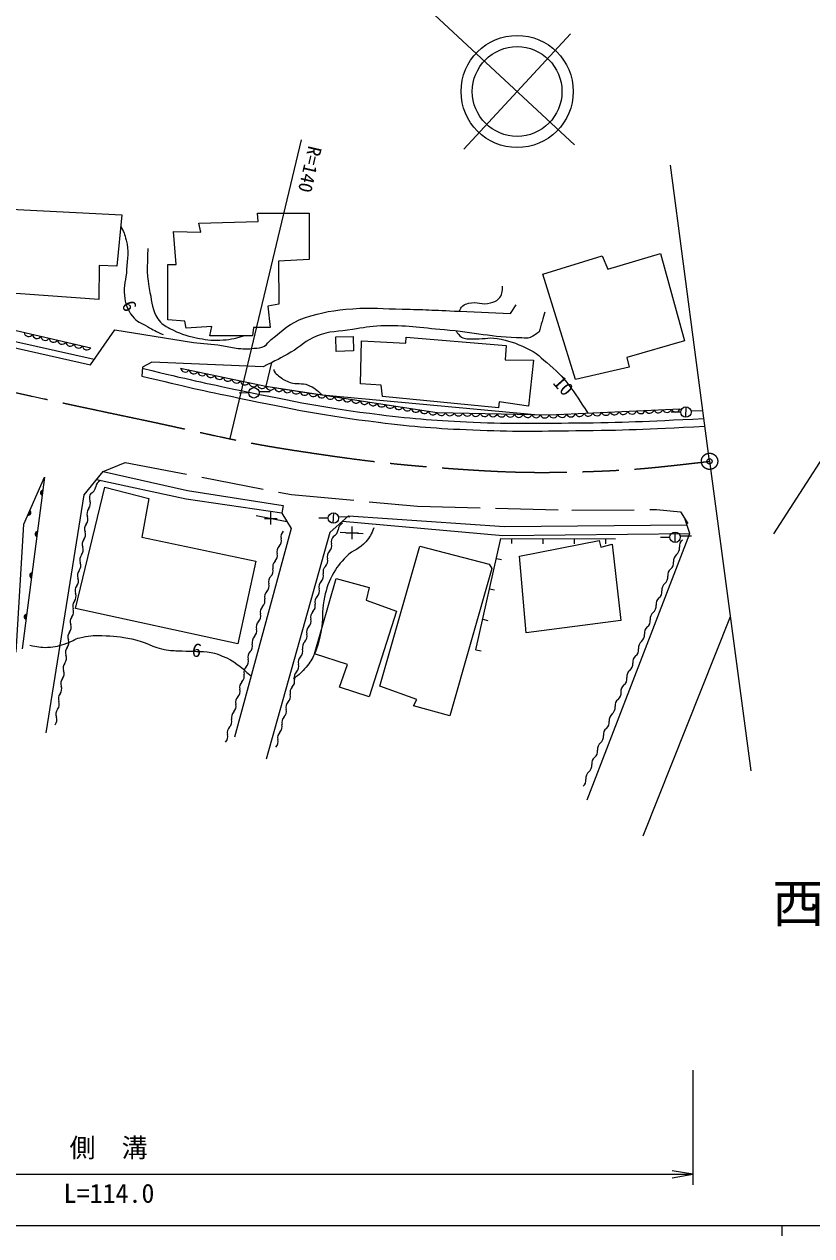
# Model space of a CAD drawing. Units: millimetres, scale not verified. Extents: x 40000 to 680000, y 20000 to 380000.
# Drawn here: x 195218 to 270872, y 204000 to 320348 of the extents above; entities that cross this region are included whole.
import ezdxf
from ezdxf.enums import TextEntityAlignment as Align

# ---------------------------------------------------------------- set-up
doc = ezdxf.new("R2010")
doc.units = ezdxf.units.MM
doc.header["$LTSCALE"] = 1000
doc.header["$PDMODE"] = 32
doc.header["$PDSIZE"] = 500
doc.linetypes.add('CHAIN', pattern=[18.5, 12, -1.5, 3.5, -1.5])
doc.linetypes.add('DASHED', pattern=[7.5, 6, -1.5])
for name, color, linetype, lineweight in [('M-BMK', 2, 'CHAIN', 13), ('M-BMK-OTRS', 5, 'Continuous', 25), ('M-BMK-SRVR', 3, 'Continuous', 25), ('M-STR-HTXT', 7, 'Continuous', 13), ('M-TTL-BAND', 7, 'Continuous', 25), ('M-WORK', 1, 'Continuous', 13)]:
    doc.layers.add(name, color=color, linetype=linetype, lineweight=lineweight)
doc.layers.add('M-BMK-HTXT', color=7, linetype='Continuous')
doc.layers.add('M-OTRS', color=6, linetype='Continuous')
doc.styles.add('ＭＳ ゴシック', font='')
doc.styles.get('ＭＳ ゴシック').set_extended_font_data('MS Gothic')

# ---------------------------------------------------------------- blocks, each defined once
blk = doc.blocks.new('plus')
at = {"color": 0, "linetype": 'Continuous', "lineweight": -2}
for p, q in [((-1.25, 0), (1.25, 0)), ((0, -1.25), (0, 1.25))]:
    blk.add_line(p, q, dxfattribs=at)
blk = doc.blocks.new('open_arrow')
at = {"color": 0, "linetype": 'Continuous', "lineweight": -2}
blk.add_lwpolyline([(7.5, 1.25), (0, 0), (7.5, -1.25)], dxfattribs=at)

msp = doc.modelspace()

# ---------------------------------------------------------------- linework, layer by layer
at = {"layer": 'M-BMK'}
msp.add_circle((261053, 278373), 782, dxfattribs=at)
msp.add_open_spline([(162829, 292124), (174341, 289458), (177265, 288773), (186538, 286715), (194353, 284980), (198730, 284003), (206565, 282361), (212244, 281170), (215393, 280304), (221130, 279432), (226946, 278548), (230222, 278106), (236091, 277691), (241027, 277341), (243810, 277229), (248756, 277374), (253573, 277515), (255271, 277705), (261053, 278373)], degree=3, knots=[0, 0, 0, 0, 1, 1, 1, 2, 2, 2, 3, 3, 3, 4, 4, 4, 5, 5, 5, 6, 6, 6, 6], dxfattribs=at)
at = {"layer": 'M-BMK-OTRS'}
for p, q in [((261053, 278373), (257293, 306810)), ((281413, 293479), (267186, 271422)), ((261053, 278373), (265033, 248649))]:
    msp.add_line(p, q, dxfattribs=at)
at = {"layer": 'M-BMK-SRVR'}
for p, q in [((228360, 327085), (248094, 308756)), ((247701, 319414), (237436, 308362))]:
    msp.add_line(p, q, dxfattribs=at)
for radius in [5387, 4309]:
    msp.add_circle((242568, 313888), radius, dxfattribs=at)
at = {"layer": 'M-OTRS'}
msp.add_point((261053, 278373), dxfattribs=at)
at = {"layer": 'M-STR-HTXT'}
for p, q in [((221812, 309242), (214975, 280572)), ((259461, 219904), (259461, 208904)), ((147304, 209904), (259461, 209904))]:
    msp.add_line(p, q, dxfattribs=at)
at = {"layer": 'M-TTL-BAND'}
for p, q in [((40000, 205000), (579000, 205000)), ((268000, 205000), (268000, 204000))]:
    msp.add_line(p, q, dxfattribs=at)
at = {"layer": 'M-WORK'}
for p, q in [((192241, 302663), (204590, 302029)), ((204590, 302029), (204115, 297122)), ((211978, 301238), (217678, 301396)), ((217678, 301396), (217625, 302188)), ((217625, 302188), (222586, 302188)), ((222586, 302188), (222586, 297755)), ((209551, 300446), (212189, 300393)), ((209815, 297280), (209551, 300446)), ((212189, 300393), (211978, 301238)), ((245023, 296350), (250722, 298092)), ((250722, 298092), (251276, 296825)), ((251276, 296825), (256342, 298329)), ((256342, 298329), (258638, 289939)), ((202427, 297174), (202374, 293902)), ((204115, 297122), (202427, 297174)), ((209023, 291950), (209023, 297280)), ((209023, 297280), (209815, 297280)), ((222586, 297755), (219630, 297597)), ((219630, 297597), (219683, 293480)), ((248189, 286218), (245023, 296350)), ((176062, 295155), (201604, 289280)), ((202374, 293902), (191714, 294694)), ((201935, 288163), (174399, 294291)), ((219683, 293480), (218628, 293269)), ((218628, 293269), (218839, 291211)), ((241947, 292567), (242475, 293412)), ((237022, 292778), (241947, 292567)), ((201571, 287642), (203916, 290996)), ((203916, 290996), (211492, 289776)), ((210659, 291844), (209023, 291950)), ((210765, 291158), (210659, 291844)), ((213245, 291317), (210765, 291158)), ((213034, 290419), (213245, 291317)), ((217256, 291211), (217150, 290419)), ((218839, 291211), (217256, 291211)), ((192212, 289753), (201571, 287642)), ((211492, 289776), (213814, 289565)), ((217150, 290419), (213034, 290419)), ((227511, 285822), (227605, 289939)), ((227605, 289939), (231862, 289716)), ((231862, 289716), (231909, 290302)), ((231909, 290302), (241502, 289481)), ((258638, 289939), (253097, 288355)), ((213814, 289565), (215784, 289213)), ((241502, 289481), (241408, 288121)), ((206585, 287403), (206515, 286559)), ((207465, 287896), (206585, 287403)), ((218160, 287439), (207465, 287896)), ((218963, 287854), (218441, 285574)), ((241408, 288121), (244152, 288074)), ((244152, 288074), (243659, 283676)), ((253334, 287406), (248189, 286218)), ((253097, 288355), (253334, 287406)), ((217763, 285081), (218844, 285073)), ((218441, 285574), (223102, 284865)), ((229516, 285682), (227511, 285822)), ((229622, 284591), (229516, 285682)), ((216781, 284935), (215873, 284931)), ((223824, 284756), (244258, 282861)), ((240774, 283500), (229622, 284591)), ((240845, 284099), (240774, 283500)), ((243659, 283676), (240845, 284099)), ((258282, 283089), (257374, 283085)), ((258779, 282602), (258811, 283601)), ((259264, 283235), (260409, 283248)), ((200969, 275163), (202799, 277379)), ((202799, 277379), (210891, 275585)), ((197182, 276837), (195018, 260372)), ((200134, 264230), (202972, 275887)), ((210785, 274741), (202153, 276597)), ((202972, 275887), (207194, 274808)), ((197311, 252295), (200969, 275163)), ((207194, 274808), (206513, 271102)), ((219967, 273404), (210785, 274741)), ((210891, 275585), (220108, 274143)), ((220108, 274143), (219967, 273404)), ((224901, 272426), (224956, 273425)), ((217491, 273178), (220453, 272588)), ((219967, 273404), (220847, 271926)), ((224424, 272913), (223516, 272908)), ((226368, 273134), (224573, 271551)), ((225406, 273058), (226488, 273051)), ((225794, 272628), (241179, 271234)), ((226368, 273134), (241355, 272114)), ((241355, 272114), (258893, 272262)), ((259157, 271445), (258720, 272796)), ((206513, 271102), (217467, 268780)), ((220847, 271926), (215429, 251873)), ((224573, 271551), (218452, 249774)), ((225562, 271579), (227766, 271439)), ((241179, 271234), (259157, 271445)), ((249306, 245868), (259157, 271445)), ((257760, 270579), (257739, 271579)), ((258225, 271211), (259306, 271204)), ((229364, 256783), (233222, 270222)), ((233222, 270222), (239871, 268481)), ((242043, 270965), (242042, 270465)), ((242800, 269272), (250458, 270776)), ((245043, 270959), (245042, 270459)), ((248043, 270953), (248042, 270453)), ((250458, 270776), (250622, 270120)), ((250622, 270120), (251701, 270401)), ((251043, 270946), (251042, 270446)), ((251701, 270401), (252537, 263098)), ((257243, 271065), (256335, 271061)), ((217467, 268780), (215731, 260852)), ((240574, 269055), (241062, 268946)), ((243434, 261911), (242800, 269272)), ((240153, 268094), (236107, 253942)), ((239871, 268481), (240153, 268094)), ((223102, 259879), (225189, 267126)), ((225189, 267126), (228355, 266259)), ((228355, 266259), (228074, 265039)), ((239920, 266128), (240407, 266019)), ((215731, 260852), (200134, 264230)), ((228074, 265039), (230982, 263983)), ((230982, 263983), (228355, 255751)), ((239265, 263200), (239753, 263091)), ((252537, 263098), (243434, 261911)), ((254689, 242394), (263056, 263479)), ((226268, 258870), (223102, 259879)), ((238610, 260272), (239098, 260163)), ((225517, 256689), (226268, 258870)), ((228355, 255751), (225517, 256689)), ((232929, 255493), (229364, 256783)), ((232624, 254892), (232929, 255493)), ((236107, 253942), (232624, 254892))]:
    msp.add_line(p, q, dxfattribs=at)
msp.add_lwpolyline([(225142, 290314), (226807, 290361), (226846, 288978), (225181, 288931)], close=True, dxfattribs=at)
for points in [[(210244, 287333), (218441, 285574), (234871, 283076), (245637, 282830), (258232, 283428)], [(194437, 260055), (195176, 272351), (197182, 276837)], [(238610, 260272), (241002, 270968), (252002, 270944)]]:
    msp.add_lwpolyline(points, dxfattribs=at)
at = {"layer": 'M-WORK', "linetype": 'DASHED'}
msp.add_lwpolyline([(202799, 277379), (204907, 278262), (220897, 275175), (233008, 274066), (247811, 273671), (255964, 273750), (258260, 273512), (258972, 272404)], dxfattribs=at)
at = {"layer": 'M-WORK'}
for centre in [(217281, 284948), (258782, 283102), (224924, 272926), (257743, 271079)]:
    msp.add_circle(centre, 500, dxfattribs=at)
for centre, radius, start, end in [((195647, 290783), 430, 184.59442, 329.49706), ((196445, 290599), 430, 184.59442, 329.49706), ((197243, 290416), 430, 184.59442, 329.49706), ((198041, 290232), 430, 184.59442, 329.49706), ((198839, 290049), 430, 184.59442, 329.49706), ((199638, 289865), 430, 184.59442, 329.49706), ((200436, 289681), 430, 184.59442, 329.49706), ((201234, 289498), 430, 184.59442, 329.49706), ((210684, 287385), 443, 186.7092, 329.0677), ((211504, 287209), 443, 186.7092, 329.0677), ((212323, 287033), 443, 186.7092, 329.0677), ((213143, 286857), 443, 186.7092, 329.0677), ((213963, 286681), 443, 186.7092, 329.0677), ((214782, 286505), 443, 186.7092, 329.0677), ((215602, 286329), 443, 186.7092, 329.0677), ((216422, 286153), 443, 186.7092, 329.0677), ((217242, 285977), 443, 186.7092, 329.0677), ((218061, 285802), 443, 186.7092, 329.0677), ((218873, 285648), 438, 189.69043, 333.02012), ((219694, 285523), 438, 189.69043, 333.02012), ((220516, 285398), 438, 189.69043, 333.02012), ((221337, 285273), 438, 189.69043, 333.02012), ((222159, 285148), 438, 189.69043, 333.02012), ((222980, 285023), 438, 189.69043, 333.02012), ((223802, 284898), 438, 189.69043, 333.02012), ((224623, 284773), 438, 189.69043, 333.02012), ((225445, 284648), 438, 189.69043, 333.02012), ((226266, 284524), 438, 189.69043, 333.02012), ((227088, 284399), 438, 189.69043, 333.02012), ((227909, 284274), 438, 189.69043, 333.02012), ((228731, 284149), 438, 189.69043, 333.02012), ((229552, 284024), 438, 189.69043, 333.02012), ((230374, 283899), 438, 189.69043, 333.02012), ((231195, 283774), 438, 189.69043, 333.02012), ((232017, 283649), 438, 189.69043, 333.02012), ((232838, 283524), 438, 189.69043, 333.02012), ((233660, 283400), 438, 189.69043, 333.02012), ((234481, 283275), 438, 189.69043, 333.02012), ((235288, 283202), 436, 196.85464, 340.52445), ((236116, 283183), 436, 196.85464, 340.52445), ((236944, 283165), 436, 196.85464, 340.52445), ((237773, 283146), 436, 196.85464, 340.52445), ((238601, 283127), 436, 196.85464, 340.52445), ((239429, 283108), 436, 196.85464, 340.52445), ((240257, 283089), 436, 196.85464, 340.52445), ((241085, 283070), 436, 196.85464, 340.52445), ((241913, 283051), 436, 196.85464, 340.52445), ((242741, 283032), 436, 196.85464, 340.52445), ((243569, 283013), 436, 196.85464, 340.52445), ((244398, 282994), 436, 196.85464, 340.52445), ((245226, 282975), 436, 196.85464, 340.52445), ((246050, 282994), 444, 201.68285, 343.75456), ((246889, 283034), 444, 201.68285, 343.75456), ((247729, 283074), 444, 201.68285, 343.75456), ((248569, 283114), 444, 201.68285, 343.75456), ((249408, 283153), 444, 201.68285, 343.75456), ((250248, 283193), 444, 201.68285, 343.75456), ((251088, 283233), 444, 201.68285, 343.75456), ((251927, 283273), 444, 201.68285, 343.75456), ((252767, 283313), 444, 201.68285, 343.75456), ((253607, 283353), 444, 201.68285, 343.75456), ((254446, 283393), 444, 201.68285, 343.75456), ((255286, 283433), 444, 201.68285, 343.75456), ((256126, 283472), 444, 201.68285, 343.75456), ((256965, 283512), 444, 201.68285, 343.75456), ((257805, 283552), 444, 201.68285, 343.75456), ((201337, 276000), 753, 293.62718, 353.35285), ((202833, 275826), 753, 113.62718, 173.35285), ((197042, 275342), 256, 95.19403, 249.83326), ((197042, 275342), 205, 98.43932, 246.58796), ((197042, 275342), 154, 103.97377, 241.05352), ((197042, 275342), 102, 115.79703, 229.23025), ((197042, 275342), 100, 116.74251, 228.28478), ((202227, 274840), 753, 141.33937, 201.06503), ((195607, 273453), 256, 258.59293, 53.23216), ((195607, 273453), 205, 261.83823, 49.98687), ((195607, 273453), 154, 267.37268, 44.45242), ((195607, 273453), 102, 279.19594, 32.62916), ((195607, 273453), 100, 280.14141, 31.68368), ((201997, 273357), 753, 141.33937, 201.06503), ((200821, 274298), 753, 321.33937, 21.06503), ((201768, 271875), 753, 141.33937, 201.06503), ((200592, 272816), 753, 321.33937, 21.06503), ((226113, 271740), 753, 115.83713, 175.5628), ((196521, 271377), 256, 95.19403, 249.83326), ((196521, 271377), 205, 98.43932, 246.58796), ((196521, 271377), 154, 103.97377, 241.05352), ((196521, 271377), 102, 115.79703, 229.23025), ((196521, 271377), 100, 116.74251, 228.28478), ((200362, 271334), 753, 321.33937, 21.06503), ((220635, 271133), 753, 134.79791, 194.52358), ((225470, 270645), 753, 134.8029, 194.52857), ((224611, 271857), 753, 295.83713, 355.5628), ((200133, 269851), 753, 321.33937, 21.06503), ((201538, 270393), 753, 141.33937, 201.06503), ((220239, 269686), 753, 134.79791, 194.52358), ((219177, 270755), 753, 314.79791, 14.52358), ((224012, 270267), 753, 314.8029, 14.52857), ((257411, 270013), 753, 308.16875, 7.89442), ((258903, 270220), 753, 128.16875, 187.89442), ((201309, 268910), 753, 141.33937, 201.06503), ((219842, 268240), 753, 134.79791, 194.52358), ((218780, 269309), 753, 314.79791, 14.52358), ((223615, 268820), 753, 314.8029, 14.52857), ((225073, 269198), 753, 134.8029, 194.52857), ((258342, 268829), 753, 128.16875, 187.89442), ((196000, 267411), 256, 95.19403, 249.83326), ((196000, 267411), 205, 98.43932, 246.58796), ((201080, 267428), 753, 141.33937, 201.06503), ((199903, 268369), 753, 321.33937, 21.06503), ((218384, 267862), 753, 314.79791, 14.52358), ((224677, 267752), 753, 134.8029, 194.52857), ((257781, 267438), 753, 128.16875, 187.89442), ((256850, 268622), 753, 308.16875, 7.89442), ((196000, 267411), 154, 103.97377, 241.05352), ((196000, 267411), 102, 115.79703, 229.23025), ((196000, 267411), 100, 116.74251, 228.28478), ((199674, 266887), 753, 321.33937, 21.06503), ((217987, 266415), 753, 314.79791, 14.52358), ((219445, 266793), 753, 134.79791, 194.52358), ((224280, 266305), 753, 134.8029, 194.52857), ((223219, 267374), 753, 314.8029, 14.52857), ((257219, 266047), 753, 128.16875, 187.89442), ((256289, 267231), 753, 308.16875, 7.89442), ((199445, 265404), 753, 321.33937, 21.06503), ((200850, 265946), 753, 141.33937, 201.06503), ((219048, 265347), 753, 134.79791, 194.52358), ((223883, 264858), 753, 134.8029, 194.52857), ((222822, 265927), 753, 314.8029, 14.52857), ((255728, 265840), 753, 308.16875, 7.89442), ((199215, 263922), 753, 321.33937, 21.06503), ((200621, 264463), 753, 141.33937, 201.06503), ((218651, 263900), 753, 134.79791, 194.52358), ((217590, 264969), 753, 314.79791, 14.52358), ((222425, 264481), 753, 314.8029, 14.52857), ((255166, 264449), 753, 308.16875, 7.89442), ((256658, 264656), 753, 128.16875, 187.89442), ((195478, 263445), 256, 95.19403, 249.83326), ((195478, 263445), 205, 98.43932, 246.58796), ((195478, 263445), 154, 103.97377, 241.05352), ((195478, 263445), 102, 115.79703, 229.23025), ((195478, 263445), 100, 116.74251, 228.28478), ((200391, 262981), 753, 141.33937, 201.06503), ((218255, 262454), 753, 134.79791, 194.52358), ((217193, 263522), 753, 314.79791, 14.52358), ((222029, 263034), 753, 314.8029, 14.52857), ((223487, 263412), 753, 134.8029, 194.52857), ((254605, 263058), 753, 308.16875, 7.89442), ((256097, 263265), 753, 128.16875, 187.89442), ((200162, 261499), 753, 141.33937, 201.06503), ((198986, 262440), 753, 321.33937, 21.06503), ((216796, 262076), 753, 314.79791, 14.52358), ((223090, 261965), 753, 134.8029, 194.52857), ((255536, 261874), 753, 128.16875, 187.89442), ((198756, 260957), 753, 321.33937, 21.06503), ((216400, 260629), 753, 314.79791, 14.52358), ((217858, 261007), 753, 134.79791, 194.52358), ((222693, 260519), 753, 134.8029, 194.52857), ((221632, 261587), 753, 314.8029, 14.52857), ((254975, 260482), 753, 128.16875, 187.89442), ((254044, 261667), 753, 308.16875, 7.89442), ((198527, 259475), 753, 321.33937, 21.06503), ((199933, 260016), 753, 141.33937, 201.06503), ((217461, 259560), 753, 134.79791, 194.52358), ((222297, 259072), 753, 134.8029, 194.52857), ((221235, 260141), 753, 314.8029, 14.52857), ((254414, 259091), 753, 128.16875, 187.89442), ((253483, 260276), 753, 308.16875, 7.89442), ((199703, 258534), 753, 141.33937, 201.06503), ((217064, 258114), 753, 134.79791, 194.52358), ((216003, 259183), 753, 314.79791, 14.52358), ((220839, 258694), 753, 314.8029, 14.52857), ((253853, 257700), 753, 128.16875, 187.89442), ((252922, 258885), 753, 308.16875, 7.89442), ((199474, 257052), 753, 141.33937, 201.06503), ((198297, 257993), 753, 321.33937, 21.06503), ((216667, 256667), 753, 134.79791, 194.52358), ((215606, 257736), 753, 314.79791, 14.52358), ((220442, 257248), 753, 314.8029, 14.52857), ((221900, 257625), 753, 134.8029, 194.52857), ((252361, 257493), 753, 308.16875, 7.89442), ((199244, 255569), 753, 141.33937, 201.06503), ((198068, 256510), 753, 321.33937, 21.06503), ((215209, 256290), 753, 314.79791, 14.52358), ((220045, 255801), 753, 314.8029, 14.52857), ((221503, 256179), 753, 134.8029, 194.52857), ((251800, 256102), 753, 308.16875, 7.89442), ((253291, 256309), 753, 128.16875, 187.89442), ((197839, 255028), 753, 321.33937, 21.06503), ((214812, 254843), 753, 314.79791, 14.52358), ((216271, 255221), 753, 134.79791, 194.52358), ((221107, 254732), 753, 134.8029, 194.52857), ((251238, 254711), 753, 308.16875, 7.89442), ((252730, 254918), 753, 128.16875, 187.89442), ((197609, 253546), 753, 321.33937, 21.06503), ((199015, 254087), 753, 141.33937, 201.06503), ((215874, 253774), 753, 134.79791, 194.52358), ((220710, 253286), 753, 134.8029, 194.52857), ((219649, 254354), 753, 314.8029, 14.52857), ((252169, 253527), 753, 128.16875, 187.89442), ((215477, 252328), 753, 134.79791, 194.52358), ((214416, 253396), 753, 314.79791, 14.52358), ((219252, 252908), 753, 314.8029, 14.52857), ((251608, 252136), 753, 128.16875, 187.89442), ((250677, 253320), 753, 308.16875, 7.89442), ((214019, 251950), 753, 314.79791, 14.52358), ((218855, 251461), 753, 314.8029, 14.52857), ((220313, 251839), 753, 134.8029, 194.52857), ((251047, 250745), 753, 128.16875, 187.89442), ((250116, 251929), 753, 308.16875, 7.89442), ((249555, 250538), 753, 308.16875, 7.89442), ((248994, 249147), 753, 308.16875, 7.89442), ((250486, 249354), 753, 128.16875, 187.89442), ((248433, 247756), 753, 308.16875, 7.89442), ((249925, 247963), 753, 128.16875, 187.89442)]:
    msp.add_arc(centre, radius, start, end, dxfattribs=at)
for points, knots in [([(204488, 300970), (204785, 300409), (204864, 300167), (205017, 299623), (205317, 298551), (205086, 297886), (205052, 296773), (205022, 295808), (204729, 295270), (204841, 294311), (204938, 293477), (205104, 292972), (205615, 292305), (206029, 291764), (206470, 291668), (207057, 291320), (207629, 290981), (207846, 290879), (208570, 290542)], [0, 0, 0, 0, 1, 1, 1, 2, 2, 2, 3, 3, 3, 4, 4, 4, 5, 5, 5, 6, 6, 6, 6]), ([(207086, 298814), (207034, 296899), (206950, 296206), (207298, 294592), (207516, 293577), (207476, 292902), (208066, 292047), (208392, 291575), (208704, 291394), (209215, 291133), (210141, 290659), (210706, 290451), (211725, 290241), (212609, 290060), (213121, 289972), (214023, 290007), (214926, 290042), (215298, 290144), (216298, 290419)], [0, 0, 0, 0, 1, 1, 1, 2, 2, 2, 3, 3, 3, 4, 4, 4, 5, 5, 5, 6, 6, 6, 6]), ([(237022, 292778), (237110, 293015), (237158, 293147), (237339, 293306), (237519, 293464), (237669, 293492), (237902, 293552), (238699, 293761), (239230, 293327), (240012, 293588), (240333, 293694), (240538, 293745), (240786, 293975), (241157, 294317), (241138, 294701), (241173, 295206)], [0, 0, 0, 0, 1, 1, 1, 2, 2, 2, 3, 3, 3, 4, 4, 4, 5, 5, 5, 5]), ([(215784, 289213), (216473, 289176), (216704, 289147), (217285, 289225), (217689, 289279), (217957, 289226), (218305, 289436), (218605, 289616), (218666, 289850), (218939, 290069), (220099, 291005), (220730, 291664), (222140, 292145), (223887, 292741), (224944, 292879), (226784, 293025), (228634, 293170), (229679, 293028), (231534, 292989), (233679, 292944), (234374, 292907), (237022, 292778)], [0, 0, 0, 0, 1, 1, 1, 2, 2, 2, 3, 3, 3, 4, 4, 4, 5, 5, 5, 6, 6, 6, 7, 7, 7, 7]), ([(245214, 292681), (245091, 292244), (244840, 291356), (244687, 290816), (244687, 290816), (244687, 290816), (244687, 290816), (244575, 290744), (244185, 290408), (243807, 290253), (243527, 290138), (243336, 290213), (243033, 290218), (240105, 290269), (238494, 290755), (235575, 290992), (233200, 291185), (231869, 291457), (229488, 291379), (228408, 291343), (227811, 291201), (226744, 291027), (225393, 290807), (224564, 290912), (223296, 290394), (222245, 289964), (221817, 289414), (220834, 288846), (219812, 288255), (219449, 288077), (218160, 287439)], [0, 0, 0, 0, 1, 1, 1, 2, 2, 2, 3, 3, 3, 4, 4, 4, 5, 5, 5, 6, 6, 6, 7, 7, 7, 8, 8, 8, 9, 9, 9, 10, 10, 10, 10]), ([(236700, 290909), (236859, 290629), (236969, 290484), (237228, 290310), (237586, 290070), (237888, 290172), (238318, 290135), (239222, 290055), (239747, 290329), (240640, 290170), (241778, 289967), (242405, 289739), (243455, 289255), (244445, 288798), (244874, 288307), (245706, 287601), (247457, 286117), (247898, 285208), (249370, 283007)], [0, 0, 0, 0, 1, 1, 1, 2, 2, 2, 3, 3, 3, 4, 4, 4, 5, 5, 5, 6, 6, 6, 6]), ([(206515, 286559), (210989, 285474), (212203, 285205), (215873, 284448), (221064, 283377), (223980, 282764), (229242, 282126), (232773, 281698), (234765, 281539), (238319, 281387), (242177, 281223), (244343, 281279), (248205, 281317), (253052, 281364), (254643, 281458), (260608, 281741)], [0, 0, 0, 0, 1, 1, 1, 2, 2, 2, 3, 3, 3, 4, 4, 4, 5, 5, 5, 5]), ([(206679, 287285), (211145, 286203), (212356, 285934), (216019, 285178), (221189, 284112), (224095, 283501), (229336, 282865), (232844, 282440), (234822, 282282), (238352, 282132), (242193, 281968), (244350, 282024), (248195, 282062), (253008, 282108), (254587, 282201), (260510, 282481)], [0, 0, 0, 0, 1, 1, 1, 2, 2, 2, 3, 3, 3, 4, 4, 4, 5, 5, 5, 5]), ([(219202, 287198), (219204, 287131), (219216, 287101), (219234, 287041), (219307, 286790), (219495, 286724), (219692, 286551), (220057, 286231), (220321, 286114), (220776, 285947), (221414, 285713), (221869, 285957), (222496, 285696), (223083, 285452), (223323, 285235), (223824, 284756)], [0, 0, 0, 0, 1, 1, 1, 2, 2, 2, 3, 3, 3, 4, 4, 4, 5, 5, 5, 5]), ([(228813, 271982), (228551, 271364), (228410, 271120), (228039, 270645), (227477, 269926), (226804, 269898), (226174, 269238), (225557, 268592), (225221, 268197), (224802, 267408), (224334, 266525), (224192, 265960), (223993, 264981), (223769, 263878), (223959, 263215), (223744, 262111), (223572, 261220), (223476, 260705), (223102, 259879), (222860, 259347), (222673, 259066), (222304, 258613), (221892, 258108), (221668, 257945), (221073, 257487)], [0, 0, 0, 0, 1, 1, 1, 2, 2, 2, 3, 3, 3, 4, 4, 4, 5, 5, 5, 6, 6, 6, 7, 7, 7, 8, 8, 8, 8]), ([(195742, 260724), (196492, 260552), (196788, 260492), (197466, 260513), (198202, 260535), (198612, 260667), (199311, 260898), (199815, 261063), (200048, 261296), (200562, 261428), (201365, 261633), (201844, 261658), (202673, 261639), (203806, 261611), (204446, 261546), (205558, 261322), (206887, 261054), (207527, 260487), (208865, 260267), (209449, 260170), (209786, 260194), (210378, 260161), (211477, 260100), (212101, 260165), (213192, 260020), (213623, 259963), (213844, 259828), (214248, 259668), (215468, 259185), (215857, 258728), (217022, 257770)], [0, 0, 0, 0, 1, 1, 1, 2, 2, 2, 3, 3, 3, 4, 4, 4, 5, 5, 5, 6, 6, 6, 7, 7, 7, 8, 8, 8, 9, 9, 9, 10, 10, 10, 10])]:
    msp.add_open_spline(points, degree=3, knots=knots, dxfattribs=at)

# ---------------------------------------------------------------- block references
at = {"layer": 'M-STR-HTXT', "xscale": 267, "yscale": 267, "rotation": 180}
msp.add_blockref('open_arrow', (259461, 209904), dxfattribs=at)
at = {"layer": 'M-WORK', "xscale": 480, "yscale": 480}
for p in [(218905, 272897), (226725, 271505)]:
    msp.add_blockref('plus', p, dxfattribs=at)

# ---------------------------------------------------------------- texts
at = {"layer": 'M-BMK-HTXT', "style": 'ＭＳ ゴシック'}
msp.add_text('西山町三丁目', height=3666, dxfattribs=at).set_placement((267077, 233008), align=Align.BOTTOM_LEFT)
at = {"layer": 'M-STR-HTXT', "style": 'ＭＳ ゴシック'}
msp.add_text('R=140', height=1320, rotation=256.931, dxfattribs=at).set_placement((222142, 308831), align=Align.BOTTOM_LEFT)
msp.add_text('側\u3000溝', height=1833, dxfattribs=at).set_placement((199569, 210989), align=Align.BOTTOM_LEFT)
msp.add_text('L=114.0', height=1833, dxfattribs=at).set_placement((203363, 206612), align=Align.BOTTOM_CENTER)
at = {"layer": 'M-WORK', "style": 'ＭＳ ゴシック'}
for s, rotation, p in [('6', 295.641, (204180, 293248)), ('10', 311.634, (245631, 285608)), ('6', 350.538, (211175, 259277))]:
    msp.add_text(s, height=1320, rotation=rotation, dxfattribs=at).set_placement(p, align=Align.BOTTOM_LEFT)

doc.saveas('drawing.dxf')
